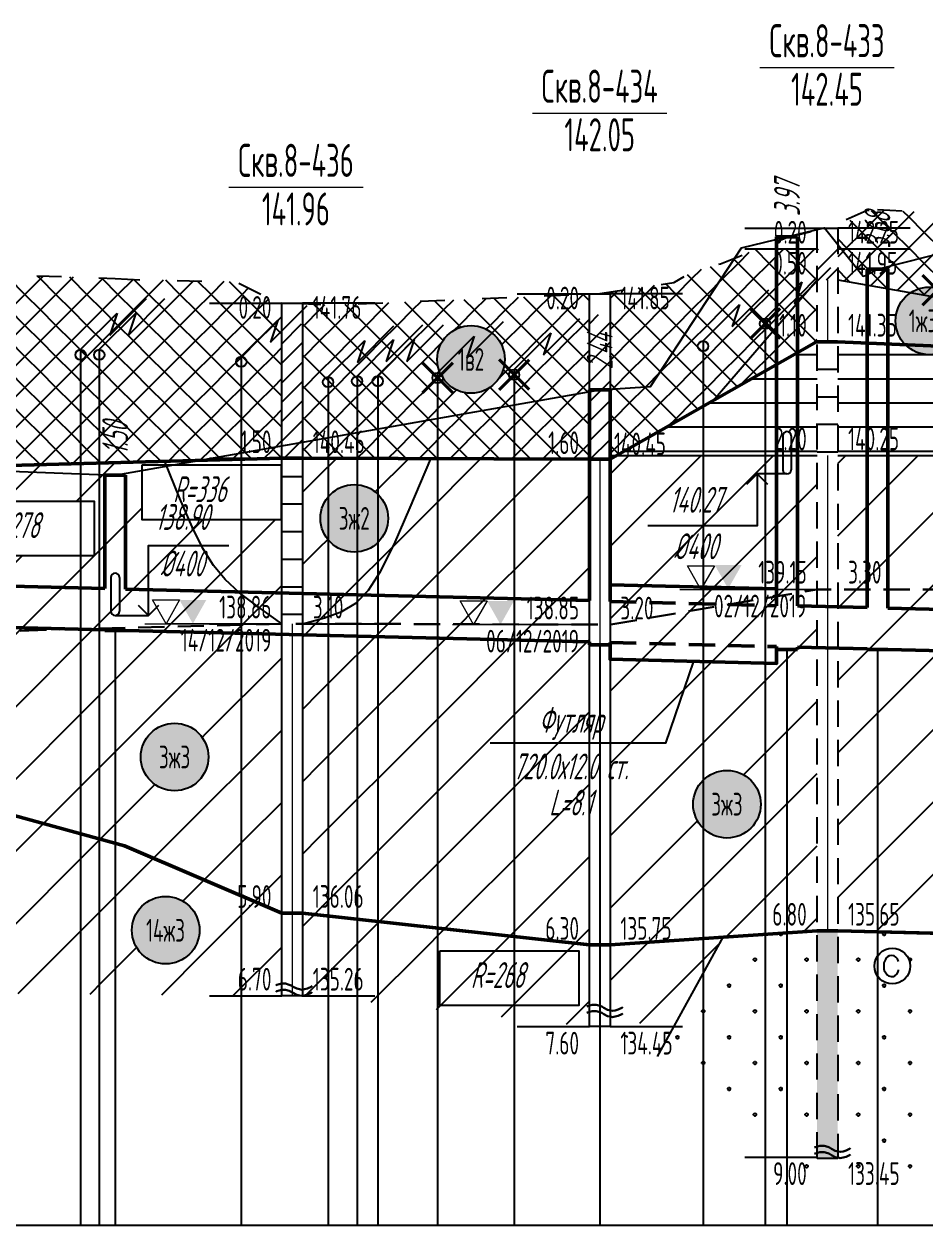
# Model space of a CAD drawing. Header units: metres. Extents: x -30 to 2050, y -671 to -251.
# Drawn here: x 349.4 to 436.6, y -520.5 to -404.3 of the extents above; entities that cross this region are included whole.
import ezdxf
from ezdxf.enums import TextEntityAlignment as Align

# ---------------------------------------------------------------- set-up
doc = ezdxf.new("R2010")
doc.units = ezdxf.units.M
doc.header["$LTSCALE"] = 0.2
for name, pattern in [('ACAD_ISO03W100', [30, 12, -18]), ('CONTINUA', [0]), ('штриховая', [19.05, 12.7, -6.35])]:
    doc.linetypes.add(name, pattern=pattern)
for name, color, linetype in [('PR_RD', 7, 'Continuous'), ('МГТ_Демонтаж сети', 7, 'Continuous'), ('МГТ_ИГ_Геология', 252, 'Continuous'), ('Примыкания', 7, 'Continuous'), ('Проектная земля', 7, 'Continuous'), ('Таблица', 7, 'Continuous'), ('Трубы', 7, 'Continuous'), ('Узлы', 7, 'Continuous'), ('Футляры', 7, 'Continuous'), ('Чёрная земля', 7, 'ACAD_ISO03W100')]:
    doc.layers.add(name, color=color, linetype=linetype)
doc.layers.add('МГТ_НВК_В1_СЕТЬ', color=160, linetype='CONTINUA', lineweight=60)
doc.styles.add('SPDS', font='SPDS', dxfattribs={"width": 0.7, "oblique": 15, "height": 2.5})
doc.styles.get("Standard").update_dxf_attribs({"font": 'SPDS.shx', "width": 0.7, "oblique": 15, "height": 3})
doc.styles.add('Стиль Simplex', font='simplex.shx')
pattern_1 = [(225, (3, 0), (3e-16, -3), [2.1213, -2.121341]), (315, (1.5, 1.5), (3, 0), [2.1213, -2.121341]), (45, (0, 0), (0, 3), [2.1213, -2.121341]), (135, (1.5, -1.5), (-3, 3e-16), [2.1213, -2.121341])]
pattern_2 = [(45, (0, 14), (0, 21), [9.8995, -19.799]), (45, (14, 0), (0, 21), [9.8995, -19.799]), (45, (0, 0), (0, 21), [14.142, -15.5565]), (45, (10, 10), (0, 21), [15.556, -14.1425]), (45, (7, 0), (0, 21), [19.799, -9.8995]), (45, (0, 7), (0, 21), [19.799, -9.8995])]

# ---------------------------------------------------------------- blocks, each defined once
blk = doc.blocks.new('Демонтаж_В1')
at = {"layer": 'МГТ_НВК_В1_СЕТЬ', "color": 7, "linetype": 'ByBlock', "lineweight": 40, "ltscale": 0.15}
for points in [[(10858.38, -5529.48), (10858.38, -5533.59)], [(10856.32, -5531.54), (10860.43, -5531.54)]]:
    blk.add_lwpolyline(points, dxfattribs=at)
blk = doc.blocks.new('usl_1')
for p, q in [((2.83, 1.41), (6.36, 4.95)), ((0, 0), (3.54, 3.54)), ((3.54, 3.54), (2.83, 1.41))]:
    blk.add_line(p, q)
blk.add_circle((0, -0.5), 0.5)
blk = doc.blocks.new('DN')
at = {"linetype": 'Continuous', "lineweight": 30, "flags": 128}
for points in [[(-0.126, -0.007), (-0.117, -0.002), (-0.073, 0.011), (-0.033, 0.011), (0.003, 0), (0.02, -0.007), (0.039, -0.019), (0.074, -0.037), (0.103, -0.043), (0.125, -0.048), (0.151, -0.043), (0.18, -0.036), (0.213, -0.019), (0.223, -0.012)], [(-0.126, -0.068), (-0.117, -0.063), (-0.073, -0.05), (-0.033, -0.05), (0.003, -0.059), (0.02, -0.067), (0.039, -0.079), (0.074, -0.098), (0.103, -0.103), (0.125, -0.108), (0.151, -0.103), (0.18, -0.095), (0.213, -0.079), (0.223, -0.072)]]:
    blk.add_lwpolyline(points, dxfattribs=at)
blk = doc.blocks.new('CCE')
at = {"layer": 'МГТ_ИГ_Геология', "linetype": 'Continuous', "flags": 128}
blk.add_lwpolyline([(0.238, 0.049), (0.229, 0.075), (0.212, 0.091), (0.196, 0.103), (0.17, 0.107), (0.147, 0.103), (0.131, 0.093), (0.119, 0.084), (0.112, 0.068), (0.103, 0.049), (0.096, 0.035), (0.096, 0.014), (0.096, -0.005), (0.096, -0.023), (0.1, -0.04), (0.114, -0.063), (0.131, -0.084), (0.142, -0.091), (0.168, -0.098), (0.191, -0.096), (0.203, -0.091), (0.226, -0.07), (0.233, -0.049), (0.238, -0.04), (0.238, -0.033)], dxfattribs=at)
at = {"layer": 'МГТ_ИГ_Геология', "linetype": 'Continuous'}
blk.add_circle((0.178, 0.004), 0.173, dxfattribs=at)
blk = doc.blocks.new('круг1_-30_2')
at = {"layer": 'МГТ_ИГ_Геология', "true_color": 0xffffff}
blk.add_hatch(color=7, dxfattribs=at).paths.add_polyline_path([(-0.327, 0, 1), (0.327, 0, 1)])
at = {"color": 7, "lineweight": 25}
blk.add_circle((0, 0), 0.327, dxfattribs=at)
at = {"color": 7, "lineweight": 25, "style": 'Стиль Simplex', "width": 0.590909}
blk.add_text('1в2', height=0.22, dxfattribs=at).set_placement((0, 0), align=Align.MIDDLE_CENTER)
blk = doc.blocks.new('круг3_-26_2')
at = {"true_color": 0xffffff}
blk.add_hatch(color=7, dxfattribs=at).paths.add_polyline_path([(-0.327, 0, 1), (0.327, 0, 1)])
at = {"color": 7, "lineweight": 25}
blk.add_circle((0, 0), 0.327, dxfattribs=at)
at = {"color": 7, "lineweight": 25, "style": 'Стиль Simplex', "width": 0.590909}
blk.add_text('3ж2', height=0.22, dxfattribs=at).set_placement((0, 0), align=Align.MIDDLE_CENTER)
blk = doc.blocks.new('круг3_-26_3')
at = {"true_color": 0xffffff}
blk.add_hatch(color=7, dxfattribs=at).paths.add_polyline_path([(-0.327, 0, 1), (0.327, 0, 1)])
at = {"color": 7, "lineweight": 25}
blk.add_circle((0, 0), 0.327, dxfattribs=at)
at = {"color": 7, "lineweight": 25, "style": 'Стиль Simplex', "width": 0.590909}
blk.add_text('3ж3', height=0.22, dxfattribs=at).set_placement((0, 0), align=Align.MIDDLE_CENTER)
blk = doc.blocks.new('круг14_-26_3')
at = {"true_color": 0xffffff}
blk.add_hatch(color=7, dxfattribs=at).paths.add_polyline_path([(-0.325, 0.001, 1), (0.329, 0.001, 1)])
at = {"color": 7, "lineweight": 25}
blk.add_circle((0.002, 0.001), 0.327, dxfattribs=at)
at = {"color": 18, "lineweight": 25, "true_color": 0x000000, "style": 'Стиль Simplex', "width": 0.590909}
blk.add_text('14ж3', height=0.22, dxfattribs=at).set_placement((0, 0), align=Align.MIDDLE_CENTER)
blk = doc.blocks.new('234454')
at = {"layer": 'МГТ_ИГ_Геология'}
blk.add_lwpolyline([(116.63, 423.47), (130.08, 423.47), (130.08, 418.18), (116.63, 418.18)], close=True, dxfattribs=at)
at = {"layer": 'МГТ_ИГ_Геология', "insert": (119.62, 422.38), "char_height": 2.5, "attachment_point": 1}
blk.add_mtext_dynamic_manual_height_columns('R=278', width=10.097, gutter_width=15, heights=[0], dxfattribs=at)
blk = doc.blocks.new('2432')
at = {"layer": 'МГТ_ИГ_Геология'}
blk.add_lwpolyline([(116.63, 433.38), (130.08, 433.38), (130.08, 428.08), (116.63, 428.08)], close=True, dxfattribs=at)
at = {"layer": 'МГТ_ИГ_Геология', "insert": (119.62, 432.28), "char_height": 2.5, "attachment_point": 1}
blk.add_mtext_dynamic_manual_height_columns('R=336', width=10.097, gutter_width=15, heights=[0], dxfattribs=at)
blk = doc.blocks.new('268')
at = {"layer": 'МГТ_ИГ_Геология'}
blk.add_lwpolyline([(0, 5.29), (13.44, 5.29), (13.44, 0), (0, 0)], close=True, dxfattribs=at)
at = {"layer": 'МГТ_ИГ_Геология', "insert": (2.99, 4.2), "char_height": 2.5, "attachment_point": 1}
blk.add_mtext_dynamic_manual_height_columns('R=268', width=10.097, gutter_width=15, heights=[0], dxfattribs=at)
blk = doc.blocks.new('круг1_-26_3')
at = {"true_color": 0xffffff}
blk.add_hatch(color=7, dxfattribs=at).paths.add_polyline_path([(-0.327, 0, 1), (0.327, 0, 1)])
at = {"color": 7, "lineweight": 25}
blk.add_circle((0, 0), 0.327, dxfattribs=at)
at = {"color": 7, "lineweight": 25, "style": 'Стиль Simplex', "width": 0.590909}
blk.add_text('1ж3А', height=0.22, dxfattribs=at).set_placement((0, 0), align=Align.MIDDLE_CENTER)

msp = doc.modelspace()

# ---------------------------------------------------------------- hatches: boundary and pattern name
at = {"layer": 'МГТ_ИГ_Геология'}
h = msp.add_hatch(dxfattribs=at)
h.set_pattern_fill('GR24', color=256, scale=10, style=0, pattern_type=2)
h.set_pattern_definition(pattern_1)
h.paths.add_polyline_path([(493.63, -431.05), (493.37, -431.02), (492.34, -430.92), (487.73, -430.32), (485.35, -430.05), (481.7, -429.68), (479.49, -429.45), (475.82, -429.3), (474.92, -429.3), (469.77, -428.8), (463.45, -428.3), (461.55, -428.15), (459.98, -428.04), (459.08, -427.95), (456.78, -425.91), (452.73, -424.65), (450.99, -424.1), (450.74, -423.98), (450.61, -423.97), (449.28, -423.37), (444.54, -423.01), (434.99, -422.44), (431, -422.36), (428.14, -424.08), (428.14, -429.08), (436.51, -430.55, -0.362996), (439.72, -431.11), (442.12, -431.54), (451.26, -431.54, -0.376758), (448.41, -428.29, -1), (454.95, -428.29, -0.376758), (452.1, -431.54), (453.88, -431.54), (453.88, -433.61), (473.26, -437.02), (493.63, -437.89)])
h.paths.add_polyline_path([(474.43, -430.6), (487.87, -430.6), (487.87, -435.89), (474.43, -435.89)], flags=16)
h.paths.add_polyline_path([(476.63, -434.99), (484.18, -434.99), (485.23, -431.09), (477.68, -431.09)], flags=8)
h.paths.add_polyline_path([(428.59, -429.13), (435.63, -429.13), (435.63, -425.83), (428.59, -425.83)], flags=24)
h.paths.add_polyline_path([(428.59, -426.13), (435.88, -426.13), (435.88, -422.83), (428.59, -422.83)], flags=24)
h = msp.add_hatch(dxfattribs=at)
h.set_pattern_fill('GR24', color=256, scale=10, style=0, pattern_type=2)
h.set_pattern_definition(pattern_1)
h.paths.add_polyline_path([(374.35, -431.3), (373.9, -431.28), (369.98, -429.29), (360.72, -429.08), (358.23, -428.95), (350.1, -428.67), (349.16, -428.54), (348.12, -428.51), (343.31, -430.33), (342.33, -430.28), (342.26, -430.23), (341.97, -430.23), (341.97, -447.23), (374.35, -446.36)])
h.paths.add_polyline_path([(404.11, -430.47), (379.16, -431.51), (378.99, -431.5), (376.35, -431.38), (376.35, -446.36), (404.11, -446.45)])
h.paths.add_polyline_path([(389.39, -436.79, -1), (395.94, -436.79, -1)], flags=16)
h.paths.add_polyline_path([(426.14, -429.08), (426.14, -426.08), (420.49, -426.08), (416.79, -427.54), (414.06, -428.29), (412.3, -429.33), (405.11, -430.42), (404.49, -430.45), (406.11, -430.45), (406.11, -446.08), (406.77, -446.08), (416.1, -440.76)])
h.paths.add_polyline_path([(426.14, -435.05), (426.14, -429.08), (416.1, -440.76)], flags=17)
h.paths.add_polyline_path([(342.42, -447.28), (349.65, -447.28), (349.65, -443.98), (342.42, -443.98)], flags=9)
h.paths.add_polyline_path([(342.42, -432.28), (349.4, -432.28), (349.4, -428.98), (342.42, -428.98)], flags=24)
h.paths.add_polyline_path([(369.09, -446.41), (373.9, -446.41), (373.9, -443.11), (369.09, -443.11)], flags=24)
h.paths.add_polyline_path([(368.84, -433.41), (373.9, -433.41), (373.9, -430.11), (368.84, -430.11)], flags=24)
h.paths.add_polyline_path([(398.85, -446.5), (403.66, -446.5), (403.66, -443.2), (398.85, -443.2)], flags=9)
h.paths.add_polyline_path([(398.6, -432.5), (403.66, -432.5), (403.66, -429.2), (398.6, -429.2)], flags=9)
h.paths.add_polyline_path([(376.8, -446.41), (384.03, -446.41), (384.03, -443.11), (376.8, -443.11)], flags=25)
h.paths.add_polyline_path([(376.8, -433.41), (383.78, -433.41), (383.78, -430.11), (376.8, -430.11)], flags=9)
h.paths.add_polyline_path([(421.12, -435.13), (425.69, -435.13), (425.69, -431.83), (421.12, -431.83)], flags=24)
h.paths.add_polyline_path([(420.63, -429.13), (425.69, -429.13), (425.69, -425.83), (420.63, -425.83)], flags=9)
h.paths.add_polyline_path([(405.94, -446.61), (413.23, -446.61), (413.23, -443.31), (405.94, -443.31)], flags=9)
h.paths.add_polyline_path([(406.56, -432.5), (413.6, -432.5), (413.6, -429.2), (406.56, -429.2)], flags=24)
h.paths.add_polyline_path([(428.59, -435.13), (435.63, -435.13), (435.63, -431.83), (428.59, -431.83)], flags=9)
h.paths.add_polyline_path([(442.61, -436.04), (450.28, -436.04), (451.35, -432.03), (443.68, -432.03)], flags=9)
h = msp.add_hatch(dxfattribs=at)
h.set_pattern_fill('CONSIST', color=256, scale=0.42, style=0, pattern_type=2)
h.set_pattern_definition([(45, (159.8235, -1848.5771), (-0.9429269, 0.9429269), [])])
h.paths.add_polyline_path([(426.14, -426.08), (428.14, -426.08), (428.14, -429.08), (426.14, -429.08)])
h = msp.add_hatch(dxfattribs=at)
h.set_pattern_fill('CONSIST', color=256, scale=0.42, style=0, pattern_type=2)
h.set_pattern_definition([(45, (156.1805, -1850.9552), (-0.9429269, 0.9429269), [])])
h.paths.add_polyline_path([(374.35, -433.36), (376.35, -433.36), (376.35, -446.36), (374.35, -446.36)])
h = msp.add_hatch(dxfattribs=at)
h.set_pattern_fill('CONSIST', color=256, scale=0.42, style=0, pattern_type=2)
h.set_pattern_definition([(45, (151.9547, -1850.9505), (-0.9429269, 0.9429269), [])])
h.paths.add_polyline_path([(404.11, -432.45), (406.11, -432.45), (406.11, -446.45), (404.11, -446.45)])
h = msp.add_hatch(dxfattribs=at)
h.set_pattern_fill('GR07', color=256, scale=10, style=0, pattern_type=2)
h.set_pattern_definition([(0, (-0.09, 0), (0, 7), [16.33, 0]), (0, (-0.09, 2.33), (0, 7), [16.33, 0]), (0, (-0.09, 4.67), (0, 7), [16.33, 0])])
h.paths.add_polyline_path([(426.14, -435.08), (426.1, -435.08), (406.77, -446.08), (426.14, -446.08)])
h.paths.add_polyline_path([(464.39, -440.73), (477.83, -440.73), (477.83, -446.08), (493.63, -446.08), (493.63, -437.89), (453.88, -436.18), (453.88, -436.83), (440.44, -436.83), (440.44, -435.61), (428.14, -435.08), (428.14, -446.08), (464.39, -446.08)])
h.paths.add_polyline_path([(454.38, -441.6, -1), (460.92, -441.6, -1)], flags=16)
h.paths.add_polyline_path([(420.63, -446.13), (425.69, -446.13), (425.69, -442.83), (420.63, -442.83)], flags=9)
h.paths.add_polyline_path([(405.94, -446.61), (413.23, -446.61), (413.23, -443.31), (405.94, -443.31)], flags=9)
h.paths.add_polyline_path([(455.61, -443.25), (459.68, -443.25), (459.68, -439.95), (455.61, -439.95)], flags=8)
h.paths.add_polyline_path([(428.59, -446.13), (435.88, -446.13), (435.88, -442.83), (428.59, -442.83)], flags=9)
h = msp.add_hatch(dxfattribs=at)
h.set_pattern_fill('CONSIST', color=256, scale=0.84, angle=-45, style=0, pattern_type=2)
h.set_pattern_definition([(4e-05, (159.8235, -1848.577), (-2e-06, 2.667), [])])
h.paths.add_polyline_path([(426.14, -435.08), (428.14, -435.08), (428.14, -446.08), (426.14, -446.08)])
h = msp.add_hatch(dxfattribs=at)
h.set_pattern_fill('GR38', color=256, scale=10, style=0, pattern_type=2)
h.set_pattern_definition(pattern_2)
h.paths.add_polyline_path([(125.6, -469.84, -1), (132.15, -469.84, -1)], flags=16)
h.paths.add_polyline_path([(123.71, -470.87), (110.27, -470.87), (110.27, -465.57), (123.71, -465.57)], flags=16)
h.paths.add_polyline_path([(184.43, -470.87), (184.43, -495.95), (184.5, -495.95), (229.22, -497.67), (229.82, -497.67), (229.82, -477.67)])
h.paths.add_polyline_path([(203.75, -483.94, -1), (197.21, -483.94, -1)], flags=16)
h.paths.add_polyline_path([(213, -482.34), (226.44, -482.34), (226.44, -487.63), (213, -487.63)], flags=16)
h.paths.add_polyline_path([(267.28, -473.26, -1), (273.82, -473.26, -1)], flags=16)
h.paths.add_polyline_path([(339.97, -463.23), (328.77, -463.23), (328.2, -462.21), (293.13, -459.2), (293.13, -481.2), (315.18, -478.81), (339.97, -479.23)])
h.paths.add_polyline_path([(321.79, -470.58, -1), (328.34, -470.58, -1)], flags=16)
h.paths.add_polyline_path([(363.15, -462.36), (361.85, -460.06), (364.45, -460.06)], flags=16)
h.paths.add_polyline_path([(392.91, -462.45), (391.61, -460.15), (394.21, -460.15)], flags=16)
h.paths.add_polyline_path([(414.9, -459.05), (413.6, -456.75), (416.2, -456.75)], flags=16)
h.paths.add_polyline_path([(126.59, -471.49), (131.16, -471.49), (131.16, -468.19), (126.59, -468.19)], flags=8)
h.paths.add_polyline_path([(112.47, -469.97), (120.06, -469.97), (121.11, -466.07), (113.51, -466.07)], flags=8)
h.paths.add_polyline_path([(86.72, -475.14), (93.94, -475.14), (93.94, -471.84), (86.72, -471.84)], flags=25)
h.paths.add_polyline_path([(176.92, -495.92), (181.98, -495.92), (181.98, -492.62), (176.92, -492.62)], flags=9)
h.paths.add_polyline_path([(176.92, -470.92), (181.98, -470.92), (181.98, -467.62), (176.92, -467.62)], flags=24)
h.paths.add_polyline_path([(198.2, -485.59), (202.77, -485.59), (202.77, -482.29), (198.2, -482.29)], flags=8)
h.paths.add_polyline_path([(215.2, -486.73), (222.8, -486.73), (223.84, -482.83), (216.25, -482.83)], flags=8)
h.paths.add_polyline_path([(224.55, -497.72), (229.37, -497.72), (229.37, -494.42), (224.55, -494.42)], flags=9)
h.paths.add_polyline_path([(224.55, -477.72), (229.37, -477.72), (229.37, -474.42), (224.55, -474.42)], flags=24)
h.paths.add_polyline_path([(184.88, -495.92), (192.11, -495.92), (192.11, -492.62), (184.88, -492.62)], flags=24)
h.paths.add_polyline_path([(268.27, -474.91), (272.83, -474.91), (272.83, -471.61), (268.27, -471.61)], flags=8)
h.paths.add_polyline_path([(253.6, -480.79), (258.27, -480.79), (258.27, -474.79), (253.6, -474.79)], flags=24)
h.paths.add_polyline_path([(285.62, -481.25), (290.68, -481.25), (290.68, -477.95), (285.62, -477.95)], flags=24)
h.paths.add_polyline_path([(277.84, -463.47), (290.97, -463.47), (290.97, -458.45), (277.84, -458.45)], flags=9)
h.paths.add_polyline_path([(232.27, -497.72), (239.49, -497.72), (239.49, -494.42), (232.27, -494.42)], flags=9)
h.paths.add_polyline_path([(322.78, -472.23), (327.35, -472.23), (327.35, -468.93), (322.78, -468.93)], flags=8)
h.paths.add_polyline_path([(334.46, -479.28), (339.52, -479.28), (339.52, -475.98), (334.46, -475.98)], flags=25)
h.paths.add_polyline_path([(326.68, -467.5), (339.81, -467.5), (339.81, -462.47), (326.68, -462.47)], flags=24)
h.paths.add_polyline_path([(293.58, -481.25), (300.87, -481.25), (300.87, -477.95), (293.58, -477.95)], flags=9)
h.paths.add_polyline_path([(344.97, -454.88), (352.56, -454.88), (353.6, -450.98), (346.01, -450.98)], flags=8)
h.paths.add_polyline_path([(342.42, -479.28), (349.65, -479.28), (349.65, -475.98), (342.42, -475.98)], flags=25)
h.paths.add_polyline_path([(342.42, -463.28), (347.48, -463.28), (347.48, -459.98), (342.42, -459.98)], flags=24)
h.paths.add_polyline_path([(428.59, -492.13), (435.88, -492.13), (435.88, -488.83), (428.59, -488.83)], flags=25)
h.paths.add_polyline_path([(428.59, -446.13), (435.88, -446.13), (435.88, -442.83), (428.59, -442.83)], flags=24)
h.paths.add_polyline_path([(420.63, -492.13), (425.69, -492.13), (425.69, -488.83), (420.63, -488.83)], flags=24)
h.paths.add_polyline_path([(420.63, -446.13), (425.69, -446.13), (425.69, -442.83), (420.63, -442.83)], flags=24)
h.paths.add_polyline_path([(412.56, -463.32), (425.94, -463.32), (425.94, -458.29), (412.56, -458.29)], flags=24)
h.paths.add_polyline_path([(428.59, -459.03), (433.65, -459.03), (433.65, -455.73), (428.59, -455.73)], flags=24)
h.paths.add_polyline_path([(418.65, -459.03), (425.69, -459.03), (425.69, -455.73), (418.65, -455.73)], flags=24)
h.paths.add_polyline_path([(406.56, -493.5), (413.85, -493.5), (413.85, -490.2), (406.56, -490.2)], flags=25)
h.paths.add_polyline_path([(405.94, -446.61), (413.23, -446.61), (413.23, -443.31), (405.94, -443.31)], flags=24)
h.paths.add_polyline_path([(398.6, -493.5), (403.66, -493.5), (403.66, -490.2), (398.6, -490.2)], flags=25)
h.paths.add_polyline_path([(390.57, -466.72), (403.95, -466.72), (403.95, -461.69), (390.57, -461.69)], flags=24)
h.paths.add_polyline_path([(406.56, -462.5), (411.62, -462.5), (411.62, -459.2), (406.56, -459.2)], flags=24)
h.paths.add_polyline_path([(396.37, -462.5), (403.66, -462.5), (403.66, -459.2), (396.37, -459.2)], flags=24)
h.paths.add_polyline_path([(376.8, -490.41), (384.03, -490.41), (384.03, -487.11), (376.8, -487.11)], flags=24)
h.paths.add_polyline_path([(368.84, -490.41), (373.9, -490.41), (373.9, -487.11), (368.84, -487.11)], flags=25)
h.paths.add_polyline_path([(361.06, -466.63), (374.19, -466.63), (374.19, -461.6), (361.06, -461.6)], flags=24)
h.paths.add_polyline_path([(376.8, -462.41), (381.62, -462.41), (381.62, -459.11), (376.8, -459.11)], flags=24)
h.paths.add_polyline_path([(366.67, -462.41), (373.9, -462.41), (373.9, -459.11), (366.67, -459.11)], flags=24)
h.paths.add_polyline_path([(182.43, -495.87), (182.43, -470.87), (86.04, -445.44), (86.04, -473.65), (86.13, -473.65)])
h.paths.add_polyline_path([(231.82, -477.67), (231.82, -497.59), (232.37, -497.56), (256.78, -496.17), (275.15, -484.48), (291.13, -481.2), (291.13, -459.2), (274.22, -459.62), (265.23, -465.38), (258.3, -469.72), (252.91, -472.85), (248.57, -474.97), (244.79, -476.3), (241.07, -477.05), (236.91, -477.44)])
h = msp.add_hatch(dxfattribs=at)
h.set_pattern_fill('GR38', color=256, scale=10, style=0, pattern_type=2)
h.set_pattern_definition(pattern_2)
h.paths.add_polyline_path([(339.97, -447.23), (334.34, -447.23), (314.84, -457.89), (293.13, -459.2), (328.2, -462.21), (327.47, -460.93), (330.07, -460.93), (329.29, -462.31), (339.97, -463.23)])
h.paths.add_polyline_path([(367.73, -456.74), (366.71, -455.1), (365.67, -452.99), (365.37, -452.3), (360.85, -452.3), (360.85, -447), (363.18, -447), (363.04, -446.66), (341.97, -447.23), (341.97, -463.23), (374.35, -462.36), (372.05, -460.73), (370.27, -459.37), (368.87, -458.1)])
h.paths.add_polyline_path([(356.21, -455.78), (342.76, -455.78), (342.76, -450.48), (356.21, -450.48)], flags=16)
h.paths.add_polyline_path([(374.35, -452.3), (365.37, -452.3), (365.67, -452.99), (366.71, -455.1), (367.73, -456.74), (368.87, -458.1), (370.27, -459.37), (372.05, -460.73), (374.35, -462.36)], flags=17)
h.paths.add_polyline_path([(374.35, -462.36), (341.97, -463.23), (341.97, -479.14), (359.14, -483.86), (374.35, -490.36)])
h.paths.add_polyline_path([(360.71, -475.26, -1), (367.25, -475.26, -1)], flags=16)
h.paths.add_polyline_path([(404.11, -462.45), (392.91, -462.45), (392.89, -462.41), (376.35, -462.36), (376.35, -490.36), (404.11, -493.45)])
h.paths.add_polyline_path([(404.11, -446.45), (388.76, -446.4), (386.78, -451.13), (385.21, -454.7), (383.91, -457.31), (382.73, -459.13), (381.53, -460.36), (380.17, -461.18), (378.49, -461.79), (376.35, -462.36), (392.89, -462.41), (391.61, -460.15), (394.21, -460.15), (392.93, -462.41), (404.11, -462.45)])
h.paths.add_polyline_path([(388.76, -446.4), (376.35, -446.36), (376.35, -462.36), (378.49, -461.79), (380.17, -461.18), (381.53, -460.36), (382.73, -459.13), (383.91, -457.31), (385.21, -454.7), (386.78, -451.13)])
h.paths.add_polyline_path([(384.63, -452.17, -1), (378.09, -452.17, -1)], flags=16)
h.paths.add_polyline_path([(426.14, -446.08), (406.77, -446.08), (406.11, -446.45), (406.11, -462.45), (426.14, -459.04)])
h.paths.add_polyline_path([(426.14, -459.05), (426.1, -459.05), (406.11, -462.45), (406.11, -493.45), (426.14, -492.08)])
h.paths.add_polyline_path([(420.69, -479.83, -1), (414.14, -479.83, -1)], flags=16)
h.paths.add_polyline_path([(493.63, -446.08), (428.14, -446.08), (428.14, -492.08), (493.63, -493.71)])
h.paths.add_polyline_path([(466.41, -471.58), (479.85, -471.58), (479.85, -476.88), (466.41, -476.88)], flags=16)
h.paths.add_polyline_path([(468.23, -454.07, -1), (474.78, -454.07, -1)], flags=16)
h.paths.add_polyline_path([(398.6, -493.5), (403.66, -493.5), (403.66, -490.2), (398.6, -490.2)], flags=9)
h.paths.add_polyline_path([(390.57, -466.72), (403.95, -466.72), (403.95, -461.69), (390.57, -461.69)], flags=9)
h.paths.add_polyline_path([(376.8, -490.41), (384.03, -490.41), (384.03, -487.11), (376.8, -487.11)], flags=24)
h.paths.add_polyline_path([(396.37, -462.5), (403.66, -462.5), (403.66, -459.2), (396.37, -459.2)], flags=9)
h.paths.add_polyline_path([(376.8, -462.41), (381.62, -462.41), (381.62, -459.11), (376.8, -459.11)], flags=24)
h.paths.add_polyline_path([(379.08, -453.82), (383.64, -453.82), (383.64, -450.52), (379.08, -450.52)], flags=8)
h.paths.add_polyline_path([(412.56, -463.32), (425.94, -463.32), (425.94, -458.29), (412.56, -458.29)], flags=9)
h.paths.add_polyline_path([(418.65, -459.03), (425.69, -459.03), (425.69, -455.73), (418.65, -455.73)], flags=24)
h.paths.add_polyline_path([(406.56, -462.5), (411.62, -462.5), (411.62, -459.2), (406.56, -459.2)], flags=24)
h.paths.add_polyline_path([(415.13, -481.48), (419.7, -481.48), (419.7, -478.18), (415.13, -478.18)], flags=8)
h.paths.add_polyline_path([(420.63, -492.13), (425.69, -492.13), (425.69, -488.83), (420.63, -488.83)], flags=24)
h.paths.add_polyline_path([(406.56, -493.5), (413.85, -493.5), (413.85, -490.2), (406.56, -490.2)], flags=9)
h.paths.add_polyline_path([(469.22, -455.72), (473.79, -455.72), (473.79, -452.42), (469.22, -452.42)], flags=8)
h.paths.add_polyline_path([(468.61, -475.98), (476.2, -475.98), (477.25, -472.08), (469.66, -472.08)], flags=8)
h.paths.add_polyline_path([(428.59, -492.13), (435.88, -492.13), (435.88, -488.83), (428.59, -488.83)], flags=25)
h.paths.add_polyline_path([(428.59, -459.03), (433.65, -459.03), (433.65, -455.73), (428.59, -455.73)], flags=24)
h = msp.add_hatch(dxfattribs=at)
h.set_pattern_fill('CONSIST', color=256, scale=0.84, angle=-45, style=0, pattern_type=2)
h.set_pattern_definition([(4e-05, (156.1805, -1850.9552), (-2e-06, 2.667), [])])
h.paths.add_polyline_path([(374.35, -446.36), (376.35, -446.36), (376.35, -462.36), (374.35, -462.36)])
for color, points in [(5, [(417.54, -458.98), (416.24, -456.68), (418.84, -456.68)]), (5, [(365.75, -462.36), (364.45, -460.06), (367.05, -460.06)]), (5, [(395.51, -462.45), (394.21, -460.15), (396.81, -460.15)]), (256, [(426.14, -492.08), (428.14, -492.08), (428.14, -514.09), (426.14, -514.09)])]:
    msp.add_hatch(color=color, dxfattribs=at).paths.add_polyline_path(points)
h = msp.add_hatch(dxfattribs=at)
h.set_pattern_fill('GR38', color=256, scale=10, style=0, pattern_type=2)
h.set_pattern_definition(pattern_2)
h.paths.add_polyline_path([(276.97, -490.64, -1), (270.42, -490.64, -1)], flags=16)
h.paths.add_polyline_path([(339.97, -479.23), (315.18, -478.81), (293.13, -481.2), (293.13, -494.2), (339.95, -498.22), (339.97, -498.22)])
h.paths.add_polyline_path([(323.24, -485.73, -1), (329.78, -485.73, -1)], flags=16)
h.paths.add_polyline_path([(359.14, -483.86), (341.97, -479.14), (341.97, -498.12), (342.52, -498.09), (374.35, -498.36), (374.35, -490.36)])
h.paths.add_polyline_path([(366.39, -492.02, -1), (359.85, -492.02, -1)], flags=16)
h.paths.add_polyline_path([(404.11, -493.45), (376.35, -490.36), (376.35, -498.3), (376.7, -498.29), (404.11, -501.35)])
h.paths.add_polyline_path([(417.03, -492.7), (406.11, -493.45), (406.11, -501.35), (413.77, -500.44)])
h.paths.add_polyline_path([(285.62, -494.25), (290.68, -494.25), (290.68, -490.95), (285.62, -490.95)], flags=24)
h.paths.add_polyline_path([(323.71, -487.4), (329.27, -487.4), (329.27, -484.1), (323.71, -484.1)], flags=8)
h.paths.add_polyline_path([(314.68, -497.07), (329.76, -497.07), (329.76, -489.07), (314.68, -489.07)], flags=25)
h.paths.add_polyline_path([(334.46, -498.28), (339.52, -498.28), (339.52, -494.98), (334.46, -494.98)], flags=9)
h.paths.add_polyline_path([(293.58, -494.25), (300.87, -494.25), (300.87, -490.95), (293.58, -490.95)], flags=25)
h.paths.add_polyline_path([(293.58, -481.25), (300.87, -481.25), (300.87, -477.95), (293.58, -477.95)], flags=9)
h.paths.add_polyline_path([(360.32, -493.68), (365.88, -493.68), (365.88, -490.38), (360.32, -490.38)], flags=8)
h.paths.add_polyline_path([(342.42, -498.28), (349.4, -498.28), (349.4, -494.98), (342.42, -494.98)], flags=25)
h.paths.add_polyline_path([(368.84, -498.41), (373.9, -498.41), (373.9, -495.11), (368.84, -495.11)], flags=9)
h.paths.add_polyline_path([(368.84, -490.41), (373.9, -490.41), (373.9, -487.11), (368.84, -487.11)], flags=24)
h.paths.add_polyline_path([(398.6, -493.5), (403.66, -493.5), (403.66, -490.2), (398.6, -490.2)], flags=9)
h.paths.add_polyline_path([(376.8, -498.41), (384.03, -498.41), (384.03, -495.11), (376.8, -495.11)], flags=25)
h.paths.add_polyline_path([(291.13, -494.2), (291.13, -481.2), (275.15, -484.48), (256.78, -496.17)])
h = msp.add_hatch(dxfattribs=at)
h.set_pattern_fill('GR28', color=256, scale=10, style=0, pattern_type=2)
h.set_pattern_definition([(90, (0, 0.08), (-2.5, 2.5), [0.11, -4.89]), (45, (0, 0.19), (-2.5, 2.5), [0.113137, -3.422397]), (0, (0.08, 0.27), (2.5, 2.5), [0.11, -4.89]), (315, (0.19, 0.27), (2.5, 2.5), [0.113137, -3.422397]), (90, (0.27, 0.08), (-2.5, 2.5), [0.11, -4.89]), (45, (0.19, 0), (-2.5, 2.5), [0.113137, -3.422397]), (0, (0.08, 0), (2.5, 2.5), [0.11, -4.89]), (315, (0, 0.08), (2.5, 2.5), [0.113137, -3.422397])])
edge = h.paths.add_edge_path(flags=16)
edge.add_arc((433.42, -495.49), 1.73, 0, 360)
h.paths.add_polyline_path([(433.32, -496.51), (432.99, -496.42), (432.78, -496.16), (432.6, -495.86), (432.6, -495.76), (432.64, -495.93), (432.78, -496.16), (432.95, -496.37), (433.06, -496.44), (433.32, -496.51), (433.62, -496.48), (433.67, -496.44), (433.55, -496.49)], flags=0)
h.paths.add_polyline_path([(469.49, -499.56), (469.49, -494.26), (482.94, -494.26), (482.94, -499.56)], flags=16)
h.paths.add_polyline_path([(471.7, -498.46), (479.42, -498.46), (480.41, -494.76), (472.69, -494.76)], flags=0)
h.paths.add_polyline_path([(428.59, -517.22), (435.88, -517.22), (435.88, -513.92), (428.59, -513.92)])
h.paths.add_polyline_path([(420.63, -517.22), (425.69, -517.22), (425.69, -513.92), (420.63, -513.92)])
edge = h.paths.add_edge_path()
edge.add_line((428.14, -513.42), (428.14, -514.1))
edge.add_line((428.14, -514.1), (493.48, -513.24))
edge.add_line((493.48, -513.24), (493.48, -493.7))
edge.add_line((493.48, -493.7), (455.92, -492.77))
edge.add_arc((457.54, -492.28), 1.7, -140.317, 196.8211, ccw=False)
edge.add_arc((453.93, -491.85), 2.76, 221.6176, 326.7062, ccw=False)
edge.add_arc((452.72, -493.1), 1.04, 214.0616, 381.734)
edge.add_line((453.69, -492.71), (450.86, -492.64))
edge.add_line((450.86, -492.64), (450.86, -494.68))
edge.add_line((450.86, -494.68), (443.65, -494.68))
edge.add_line((443.65, -494.68), (443.65, -494.68))
edge.add_line((443.65, -494.68), (439.65, -494.68))
edge.add_line((439.65, -494.68), (439.65, -492.36))
edge.add_line((439.65, -492.36), (428.14, -492.08))
edge.add_line((428.14, -492.08), (428.14, -513.42))
edge.add_line((428.14, -513.42), (428.17, -513.42))
edge.add_line((428.17, -513.42), (428.14, -513.42))
h.paths.add_polyline_path([(406.11, -501.35), (426.14, -514.1), (426.14, -492.08), (417.03, -492.7), (412.26, -501.35)])

# ---------------------------------------------------------------- linework, layer by layer
at = {"layer": 'МГТ_ИГ_Геология', "linetype": 'Continuous', "lineweight": 0}
for p, q in [((420.6, -408.55), (433.6, -408.55)), ((398.61, -412.95), (411.61, -412.95)), ((369.22, -420.13), (382.22, -420.13)), ((427.14, -429.08), (427.14, -435.08)), ((427.14, -446.08), (427.14, -492.08)), ((405.11, -446.45), (405.11, -493.45)), ((375.35, -462.36), (375.35, -490.36)), ((375.35, -490.36), (375.35, -498.36)), ((405.11, -493.45), (405.11, -501.35))]:
    msp.add_line(p, q, dxfattribs=at)
at = {"layer": 'МГТ_ИГ_Геология', "linetype": 'Continuous', "lineweight": 25}
for p, q in [((419.14, -424.08), (426.14, -424.08)), ((435.14, -424.08), (428.14, -424.08)), ((419.14, -426.08), (426.14, -426.08)), ((428.14, -426.08), (435.14, -426.08)), ((416.1, -440.76), (426.14, -429.08)), ((428.14, -429.08), (473.26, -437.02)), ((397.11, -430.45), (404.11, -430.45)), ((413.11, -430.45), (406.11, -430.45)), ((367.35, -431.36), (374.35, -431.36)), ((383.35, -431.36), (376.35, -431.36)), ((406.11, -446.08), (426.14, -446.08)), ((428.14, -446.08), (493.63, -446.08)), ((367.35, -446.36), (374.35, -446.36)), ((376.35, -446.36), (383.35, -446.36)), ((397.11, -446.45), (404.11, -446.45)), ((367.35, -462.36), (374.35, -462.36)), ((376.35, -462.36), (383.35, -462.36)), ((367.35, -498.36), (374.35, -498.36)), ((376.35, -498.36), (383.35, -498.36)), ((397.11, -501.35), (404.11, -501.35)), ((406.11, -501.35), (413.11, -501.35)), ((419.14, -513.97), (426.14, -513.97))]:
    msp.add_line(p, q, dxfattribs=at)
at = {"layer": 'МГТ_ИГ_Геология', "linetype": 'Continuous', "lineweight": 50}
msp.add_line((428.14, -492.08), (493.63, -493.71), dxfattribs=at)
at = {"layer": 'МГТ_ИГ_Геология', "linetype": 'Continuous', "lineweight": 50, "flags": 128}
for points in [[(86.04, -420.01), (182.43, -440.87), (184.43, -440.87), (229.82, -442.67), (231.82, -442.67), (291.13, -445.2), (293.13, -445.2), (339.97, -447.23), (341.97, -447.23), (374.35, -446.36), (376.35, -446.36), (404.11, -446.45), (406.11, -446.45), (426.1, -435.08), (428.1, -435.08), (493.63, -437.89)], [(256.78, -496.17), (275.15, -484.48), (291.13, -481.2), (293.13, -481.2), (315.18, -478.81), (339.97, -479.23), (341.97, -479.14), (359.14, -483.86), (374.35, -490.36), (376.35, -490.36), (404.11, -493.45), (406.11, -493.45), (426.14, -492.08), (428.14, -492.08), (493.63, -493.71)]]:
    msp.add_lwpolyline(points, dxfattribs=at)
at = {"layer": 'МГТ_ИГ_Геология', "linetype": 'штриховая', "lineweight": 25}
msp.add_lwpolyline([(426.14, -424.08), (428.14, -424.08), (428.14, -514.1), (426.14, -514.1), (426.14, -424.08), (426.14, -424.08)], close=True, dxfattribs=at)
at = {"layer": 'МГТ_ИГ_Геология', "linetype": 'Continuous', "lineweight": 25}
msp.add_lwpolyline([(404.11, -430.45), (406.11, -430.45), (406.11, -501.35), (404.11, -501.35), (404.11, -430.45), (404.11, -430.45)], close=True, dxfattribs=at)
at = {"layer": 'МГТ_ИГ_Геология', "color": 5, "linetype": 'штриховая', "lineweight": 30, "flags": 128}
msp.add_lwpolyline([(86.04, -431.98), (182.43, -457.87), (184.43, -457.87), (229.82, -460.67), (231.82, -460.67), (291.13, -459.2), (293.13, -459.2), (339.97, -463.23), (341.97, -463.23), (374.35, -462.36), (376.35, -462.36), (404.11, -462.45), (406.11, -462.45), (426.1, -459.05), (428.14, -459.05), (493.48, -459.05)], dxfattribs=at)
at = {"layer": 'МГТ_ИГ_Геология', "linetype": 'Continuous', "lineweight": 25}
for points in [[(374.35, -498.36), (374.35, -431.36), (374.35, -431.36), (374.35, -431.36)], [(374.35, -431.36), (376.35, -431.36), (376.35, -498.36)], [(417.03, -492.7), (410.66, -504.25)], [(376.35, -498.36), (374.35, -498.36)]]:
    msp.add_lwpolyline(points, dxfattribs=at)
at = {"layer": 'МГТ_ИГ_Геология', "linetype": 'Continuous', "lineweight": 25, "flags": 128}
for points in [[(374.35, -462.36), (372.05, -460.73), (370.27, -459.37), (368.87, -458.1), (367.73, -456.74), (366.71, -455.1), (365.67, -452.99), (364.49, -450.24), (363.04, -446.66)], [(376.35, -462.36), (378.49, -461.79), (380.17, -461.18), (381.53, -460.36), (382.73, -459.13), (383.91, -457.31), (385.21, -454.7), (386.78, -451.13), (388.76, -446.4)]]:
    msp.add_lwpolyline(points, dxfattribs=at)
at = {"layer": 'МГТ_ИГ_Геология', "color": 5, "linetype": 'Continuous', "lineweight": 0, "flags": 128}
for points in [[(412.85, -459.05), (426.1, -459.05), (414.9, -459.05), (413.6, -456.75), (416.2, -456.75), (414.9, -459.05)], [(361.1, -462.36), (374.35, -462.36), (363.15, -462.36), (361.85, -460.06), (364.45, -460.06), (363.15, -462.36)], [(390.86, -462.45), (404.11, -462.45), (392.91, -462.45), (391.61, -460.15), (394.21, -460.15), (392.91, -462.45)]]:
    msp.add_lwpolyline(points, dxfattribs=at)
at = {"layer": 'Примыкания'}
for p, q in [((422.82, -444.18), (422.82, -447.46)), ((423.64, -444.18), (423.64, -447.46)), ((357.82, -457.88), (357.82, -461.16)), ((358.64, -457.88), (358.64, -461.16))]:
    msp.add_line(p, q, dxfattribs=at)
at = {"layer": 'Примыкания', "color": 0, "flags": 128}
for points in [[(423.23, -447.87), (420.35, -447.87), (420.35, -452.89), (409.77, -452.89)], [(419.35, -448.87), (420.35, -447.87), (421.35, -448.87)], [(358.23, -461.57), (361.46, -461.57), (361.46, -454.79), (369.23, -454.79)], [(360.46, -460.57), (361.46, -461.57), (362.46, -460.57)]]:
    msp.add_lwpolyline(points, dxfattribs=at)
at = {"layer": 'Примыкания'}
for centre, start, end in [((423.23, -444.18), 0, 180), ((423.23, -447.46), 180, 0), ((358.23, -457.88), 0, 180), ((358.23, -461.16), 180, 0)]:
    msp.add_arc(centre, 0.41, start, end, dxfattribs=at)
at = {"layer": 'Проектная земля', "flags": 128}
for points in [[(423.23, -424.93), (426.84, -424.05), (426.86, -424.05), (430.59, -428.73), (430.82, -428.67), (431.98, -428.06)], [(405.11, -439.74), (410.02, -439.42), (418.84, -426), (423.23, -424.93)], [(431.98, -428.06), (441.65, -425.59)], [(358.23, -447.98), (405.11, -439.74)], [(316.09, -446.38), (358.23, -447.98)]]:
    msp.add_lwpolyline(points, dxfattribs=at)
at = {"layer": 'Таблица'}
msp.add_line((82.5, -520.55), (493.48, -520.55), dxfattribs=at)
at = {"layer": 'Трубы', "lineweight": 50, "flags": 128}
for points in [[(317.09, -457.95), (357.23, -458.96)], [(359.23, -459.01), (404.11, -460.13)], [(424.23, -460.63), (430.98, -460.8)], [(432.98, -460.85), (439.65, -461.02)], [(317.09, -461.95), (357.23, -462.96)], [(359.23, -463.01), (404.11, -464.13)], [(424.23, -464.63), (430.98, -464.8)], [(432.98, -464.85), (439.65, -465.02)]]:
    msp.add_lwpolyline(points, dxfattribs=at)
at = {"layer": 'Трубы', "linetype": 'штриховая', "lineweight": 50, "flags": 128}
for points in [[(406.11, -460.21), (422.23, -460.62)], [(406.11, -464.18), (422.23, -464.58)]]:
    msp.add_lwpolyline(points, dxfattribs=at)
at = {"layer": 'Узлы', "lineweight": 50}
for p, q in [((422.23, -424.93), (424.23, -424.93)), ((422.23, -424.93), (422.23, -460.62)), ((424.23, -424.93), (424.23, -460.63)), ((430.98, -428.06), (432.98, -428.06)), ((430.98, -428.06), (430.98, -460.8)), ((432.98, -428.06), (432.98, -460.85)), ((404.11, -439.74), (406.11, -439.74)), ((404.11, -439.74), (404.11, -460.13)), ((406.11, -439.74), (406.11, -460.21)), ((357.23, -447.98), (359.23, -447.98)), ((357.23, -447.98), (357.23, -458.96)), ((359.23, -447.98), (359.23, -459.01)), ((357.23, -462.96), (357.23, -463.03)), ((357.23, -463.03), (359.23, -463.03)), ((359.23, -463.01), (359.23, -463.03)), ((404.11, -464.13), (404.11, -464.42)), ((404.11, -464.42), (406.11, -464.42)), ((406.11, -464.18), (406.11, -464.42)), ((422.23, -464.58), (422.23, -464.87)), ((424.23, -464.63), (424.23, -464.87)), ((430.98, -464.8), (430.98, -464.87)), ((422.23, -464.87), (424.23, -464.87)), ((430.98, -464.87), (432.98, -464.87)), ((432.98, -464.85), (432.98, -464.87))]:
    msp.add_line(p, q, dxfattribs=at)
at = {"layer": 'Узлы'}
for p, q in [((358.23, -463.03), (358.23, -520.55)), ((405.11, -464.42), (405.11, -520.55)), ((423.23, -464.87), (423.23, -520.55)), ((431.98, -464.87), (431.98, -520.55))]:
    msp.add_line(p, q, dxfattribs=at)
at = {"layer": 'Узлы', "flags": 128}
for points in [[(421.11, -432.83), (421.11, -520.55)], [(415.11, -435), (415.11, -520.55)], [(354.89, -435.84), (354.89, -520.55)], [(356.69, -435.84), (356.69, -520.55)], [(370.43, -436.52), (370.43, -520.55)], [(389.43, -438.08), (389.43, -520.55)], [(396.83, -437.77), (396.83, -520.55)], [(378.83, -438.49), (378.83, -520.55)], [(381.63, -438.4), (381.63, -520.55)], [(383.63, -438.4), (383.63, -520.55)]]:
    msp.add_lwpolyline(points, dxfattribs=at)
at = {"layer": 'Футляры', "lineweight": 50, "flags": 128}
for points in [[(406.11, -459.95), (406.11, -458.6), (422.23, -459), (422.23, -460.35)], [(406.11, -464.45), (406.11, -465.8), (422.22, -466.2), (422.23, -464.85)]]:
    msp.add_lwpolyline(points, dxfattribs=at)
at = {"layer": 'Футляры', "color": 0, "flags": 128}
msp.add_lwpolyline([(414.17, -466), (411.47, -473.92), (394.5, -473.92)], dxfattribs=at)
at = {"layer": 'Чёрная земля', "flags": 128}
for points in [[(423.23, -424.99), (427.27, -423.99), (431, -422.36), (431.98, -422.29)], [(431.98, -422.29), (441.65, -422.79)], [(405.11, -430.42), (412.27, -429.34), (412.35, -429.3), (414.06, -428.29), (416.79, -427.54), (423.23, -424.99)], [(316.09, -427.9), (327.61, -429), (329.97, -429.77), (341.48, -430.25), (341.48, -429.58), (342.33, -430.28), (343.31, -430.33), (348.12, -428.51), (349.16, -428.54), (350.1, -428.67), (358.23, -428.95)], [(358.23, -428.95), (360.72, -429.08), (369.98, -429.29), (373.9, -431.28), (378.99, -431.5), (379.16, -431.51), (405.11, -430.42)]]:
    msp.add_lwpolyline(points, dxfattribs=at)

# ---------------------------------------------------------------- block references
at = {"layer": 'PR_RD'}
for p in [(421.11, -432.83), (354.89, -435.84), (356.69, -435.84), (415.11, -435), (370.43, -436.52), (381.63, -438.4), (383.63, -438.4), (389.43, -438.08), (396.83, -437.77), (378.83, -438.49)]:
    msp.add_blockref('usl_1', p, dxfattribs=at)
at = {"layer": 'МГТ_Демонтаж сети', "color": 7, "linetype": 'ByBlock', "rotation": 45}
for p in [(-11151.64, -4196.73), (-11168.31, -4199.97), (-11199.99, -4205.22), (-11192.59, -4204.91)]:
    msp.add_blockref('Демонтаж_В1', p, dxfattribs=at)
at = {"layer": 'МГТ_ИГ_Геология', "xscale": 10, "yscale": 10, "zscale": 10}
for name, p in [('круг1_-26_3', (437, -433.06)), ('круг1_-30_2', (392.66, -436.79)), ('круг3_-26_2', (381.36, -452.17)), ('круг3_-26_3', (363.98, -475.26)), ('круг3_-26_3', (417.42, -479.83)), ('круг14_-26_3', (363.1, -492.03)), ('CCE', (431.64, -495.53)), ('DN', (375.05, -497.3)), ('DN', (405.11, -499.35)), ('DN', (427.14, -512.99))]:
    msp.add_blockref(name, p, dxfattribs=at)
at = {"layer": 'МГТ_ИГ_Геология', "color": 2}
for name, p in [('2432', (244.22, -880.38)), ('234454', (226.13, -873.96))]:
    msp.add_blockref(name, p, dxfattribs=at)
at = {"layer": 'МГТ_ИГ_Геология'}
msp.add_blockref('268', (389.65, -499.31), dxfattribs=at)

# ---------------------------------------------------------------- texts
at = {"layer": 'МГТ_ИГ_Геология', "lineweight": 25, "style": 'Стиль Simplex', "width": 0.5625}
for s, p in [('Скв.8-433', (427.1, -407.55)), ('Скв.8-434', (405.11, -411.95)), ('Скв.8-436', (375.72, -419.13))]:
    msp.add_text(s, height=3.2, dxfattribs=at).set_placement(p, align=Align.CENTER)
for s, p in [('142.45', (427.1, -409.05)), ('142.05', (405.11, -413.45)), ('141.96', (375.72, -420.63))]:
    msp.add_text(s, height=3.2, dxfattribs=at).set_placement(p, align=Align.TOP_CENTER)
at = {"layer": 'МГТ_ИГ_Геология', "lineweight": 25, "style": 'Стиль Simplex', "width": 0.590909}
for s, p in [('0.20', (425.14, -425.58)), ('0.50', (425.14, -428.58)), ('0.20', (403.11, -431.95)), ('0.20', (373.35, -432.86)), ('1.10', (425.14, -434.58)), ('1.50', (373.35, -445.86)), ('1.60', (403.11, -445.95)), ('2.20', (425.14, -445.58)), ('5.90', (373.35, -489.86)), ('6.80', (425.14, -491.58)), ('6.30', (403.11, -492.95)), ('6.70', (373.35, -497.86))]:
    msp.add_text(s, height=2.2, dxfattribs=at).set_placement(p, align=Align.RIGHT)
for s, p in [('142.25', (429.14, -425.58)), ('141.95', (429.14, -428.58)), ('141.85', (407.11, -431.95)), ('141.76', (377.35, -432.86)), ('141.35', (429.14, -434.58)), ('140.46', (377.35, -445.86)), ('140.45', (406.49, -446.06)), ('140.25', (429.14, -445.58)), ('136.06', (377.35, -489.86)), ('135.65', (429.14, -491.58)), ('135.75', (407.11, -492.95)), ('135.26', (377.35, -497.86))]:
    msp.add_text(s, height=2.2, dxfattribs=at).set_placement(p)
at = {"layer": 'МГТ_ИГ_Геология', "color": 5, "lineweight": 25, "style": 'Стиль Simplex', "width": 0.590909}
for s, p in [('139.15', (425.14, -458.48)), ('138.86', (373.35, -461.86)), ('138.85', (403.11, -461.95))]:
    msp.add_text(s, height=2.2, dxfattribs=at).set_placement(p, align=Align.RIGHT)
for s, p in [('3.30', (429.14, -458.48)), ('3.10', (377.35, -461.86)), ('3.20', (407.11, -461.95))]:
    msp.add_text(s, height=2.2, dxfattribs=at).set_placement(p)
for s, p in [('02/12/2019', (425.1, -459.55)), ('14/12/2019', (373.35, -462.86)), ('06/12/2019', (403.11, -462.95))]:
    msp.add_text(s, height=2.2, dxfattribs=at).set_placement(p, align=Align.TOP_RIGHT)
at = {"layer": 'МГТ_ИГ_Геология', "lineweight": 25, "style": 'Стиль Simplex', "width": 0.590909}
for s, p in [('7.60', (403.11, -501.85)), ('9.00', (425.14, -514.47))]:
    msp.add_text(s, height=2.2, dxfattribs=at).set_placement(p, align=Align.TOP_RIGHT)
for s, p in [('134.45', (407.11, -501.85)), ('133.45', (429.14, -514.47))]:
    msp.add_text(s, height=2.2, dxfattribs=at).set_placement(p, align=Align.TOP_LEFT)
at = {"layer": 'Примыкания', "color": 0, "style": 'SPDS', "oblique": 15, "width": 0.7}
for s, p in [('140.27', (414.39, -450.37)), ('%%C400', (414.39, -454.87))]:
    msp.add_text(s, height=2.5, rotation=0, dxfattribs=at).set_placement(p, align=Align.MIDDLE_CENTER)
for s, p in [('138.90', (364.71, -452.04)), ('%%C400', (364.71, -456.54))]:
    msp.add_text(s, height=2.5, dxfattribs=at).set_placement(p, align=Align.MIDDLE_CENTER)
at = {"layer": 'Узлы', "oblique": 15, "width": 0.7}
for s, p in [('3.97', (423.23, -422.93)), ('3.68', (431.98, -426.06)), ('2.44', (405.11, -437.74)), ('1.50', (358.23, -445.98))]:
    msp.add_text(s, height=2.5, rotation=90, dxfattribs=at).set_placement(p, align=Align.MIDDLE_LEFT)
at = {"layer": 'Футляры', "color": 0, "style": 'SPDS', "oblique": 15, "width": 0.7}
for s, p in [('Футляр', (402.31, -471.67)), ('720.0х12.0 ст.', (402.31, -476.17)), ('L=8.1', (402.31, -479.67))]:
    msp.add_text(s, height=2.5, rotation=0, dxfattribs=at).set_placement(p, align=Align.MIDDLE_CENTER)

doc.saveas('drawing.dxf')
